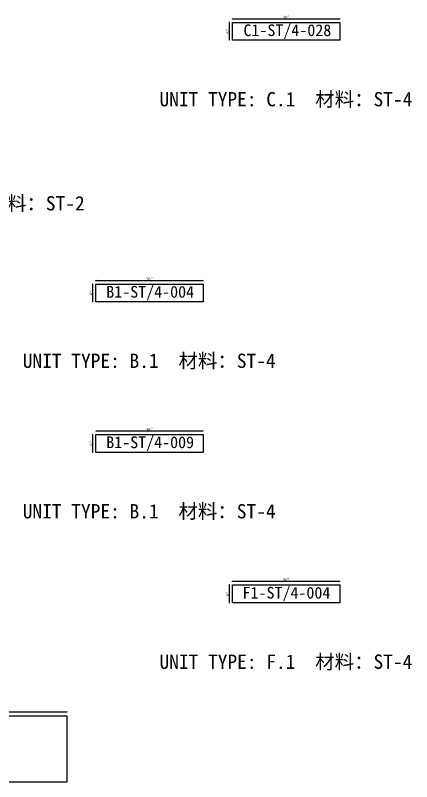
# Model space of a CAD drawing. Header units: millimetres. Extents: x -46962 to 137822, y -48342 to 2116.
# Drawn here: x 134385 to 137761, y -18557 to -12026 of the extents above; entities that cross this region are included whole.
import ezdxf
from ezdxf.enums import TextEntityAlignment as Align

# ---------------------------------------------------------------- set-up
doc = ezdxf.new("R2010")
doc.units = ezdxf.units.MM
doc.layers.add('COUNTERTOP_NUMBER', color=3, linetype='Continuous')
doc.layers.add('COUNTERTOPS', color=7, linetype='Continuous')
doc.styles.add('样式 1', font='')
doc.styles.get('样式 1').set_extended_font_data('NSimSun')
doc.dimstyles.new('副本 ISO-25', dxfattribs={"dimtxt": 25, "dimasz": 10, "dimexe": 1.5, "dimexo": 0.5, "dimtad": 1, "dimlfac": 0.03937, "dimlunit": 5, "dimtxsty": '样式 1', "dimblk": 'ARCHTICK', "dimcen": 2.5, "dimclrd": 256, "dimclrt": 1, "dimazin": 3, "dimtfac": 1, "dimtmove": 0, "dimatfit": 3, "dimfxlon": 1})

# ---------------------------------------------------------------- blocks, each defined once
blk = doc.blocks.new('_ArchTick')
at = {"color": 0, "linetype": 'ByBlock', "const_width": 0.15}
blk.add_lwpolyline([(-0.5, -0.5), (0.5, 0.5)], dxfattribs=at)
blk = doc.blocks.new('*D2136')
at = {"color": 0, "lineweight": -2, "transparency": 16777216}
for p, q in [((136234.6, -12056.2), (136234.6, -12053.7)), ((137149, -12056.2), (137149, -12053.7))]:
    blk.add_line(p, q, dxfattribs=at)
at = {"lineweight": -2, "transparency": 16777216}
blk.add_line((136234.6, -12055.2), (137149, -12055.2), dxfattribs=at)
at = {"layer": 'Defpoints', "color": 0, "transparency": 16777216}
for p in [(137149, -12055.2), (136234.6, -12086), (137149, -12086)]:
    blk.add_point(p, dxfattribs=at)
at = {"lineweight": -2, "transparency": 16777216, "xscale": 10, "yscale": 10, "zscale": 10, "rotation": 180}
blk.add_blockref('_ArchTick', (136234.6, -12055.2), dxfattribs=at)
at = {"lineweight": -2, "transparency": 16777216, "xscale": 10, "yscale": 10, "zscale": 10}
blk.add_blockref('_ArchTick', (137149, -12055.2), dxfattribs=at)
at = {"color": 1, "transparency": 16777216, "insert": (136691.8, -12042.1), "char_height": 25, "attachment_point": 5, "style": '样式 1'}
blk.add_mtext('\\A1;36"', dxfattribs=at)
blk = doc.blocks.new('*D2137')
at = {"color": 0, "lineweight": -2, "transparency": 16777216}
for p, q in [((136209.8, -12086), (136207.3, -12086)), ((136209.8, -12238.4), (136207.3, -12238.4))]:
    blk.add_line(p, q, dxfattribs=at)
at = {"lineweight": -2, "transparency": 16777216}
blk.add_line((136208.8, -12238.4), (136208.8, -12086), dxfattribs=at)
at = {"layer": 'Defpoints', "color": 0, "transparency": 16777216}
for p in [(136208.8, -12086), (136234.6, -12086), (136234.6, -12238.4)]:
    blk.add_point(p, dxfattribs=at)
at = {"lineweight": -2, "transparency": 16777216, "xscale": 10, "yscale": 10, "zscale": 10}
for p, rotation in [((136208.8, -12086), 90), ((136208.8, -12238.4), 270)]:
    blk.add_blockref('_ArchTick', p, dxfattribs=dict(at, rotation=rotation))
at = {"color": 1, "transparency": 16777216, "insert": (136195.7, -12162.2), "char_height": 25, "attachment_point": 5, "rotation": 90, "style": '样式 1'}
blk.add_mtext('\\A1;6"', dxfattribs=at)
blk = doc.blocks.new('*D1960')
at = {"color": 0, "lineweight": -2, "transparency": 16777216}
for p, q in [((135069.6, -14285.7), (135069.6, -14283.2)), ((135984, -14285.7), (135984, -14283.2))]:
    blk.add_line(p, q, dxfattribs=at)
at = {"lineweight": -2, "transparency": 16777216}
blk.add_line((135069.6, -14284.7), (135984, -14284.7), dxfattribs=at)
at = {"layer": 'Defpoints', "color": 0, "transparency": 16777216}
for p in [(135984, -14284.7), (135069.6, -14315.6), (135984, -14315.6)]:
    blk.add_point(p, dxfattribs=at)
at = {"lineweight": -2, "transparency": 16777216, "xscale": 10, "yscale": 10, "zscale": 10, "rotation": 180}
blk.add_blockref('_ArchTick', (135069.6, -14284.7), dxfattribs=at)
at = {"lineweight": -2, "transparency": 16777216, "xscale": 10, "yscale": 10, "zscale": 10}
blk.add_blockref('_ArchTick', (135984, -14284.7), dxfattribs=at)
at = {"color": 1, "transparency": 16777216, "insert": (135526.8, -14271.6), "char_height": 25, "attachment_point": 5, "style": '样式 1'}
blk.add_mtext('\\A1;36"', dxfattribs=at)
blk = doc.blocks.new('*D1961')
at = {"color": 0, "lineweight": -2, "transparency": 16777216}
for p, q in [((135044.8, -14315.6), (135042.3, -14315.6)), ((135044.8, -14468), (135042.3, -14468))]:
    blk.add_line(p, q, dxfattribs=at)
at = {"lineweight": -2, "transparency": 16777216}
blk.add_line((135043.8, -14468), (135043.8, -14315.6), dxfattribs=at)
at = {"layer": 'Defpoints', "color": 0, "transparency": 16777216}
for p in [(135043.8, -14315.6), (135069.6, -14315.6), (135069.6, -14468)]:
    blk.add_point(p, dxfattribs=at)
at = {"lineweight": -2, "transparency": 16777216, "xscale": 10, "yscale": 10, "zscale": 10}
for p, rotation in [((135043.8, -14315.6), 90), ((135043.8, -14468), 270)]:
    blk.add_blockref('_ArchTick', p, dxfattribs=dict(at, rotation=rotation))
at = {"color": 1, "transparency": 16777216, "insert": (135030.7, -14391.8), "char_height": 25, "attachment_point": 5, "rotation": 90, "style": '样式 1'}
blk.add_mtext('\\A1;6"', dxfattribs=at)
blk = doc.blocks.new('*D1705')
at = {"color": 0, "lineweight": -2, "transparency": 16777216}
for p, q in [((135069.6, -15568.1), (135069.6, -15565.6)), ((135984, -15568.1), (135984, -15565.6))]:
    blk.add_line(p, q, dxfattribs=at)
at = {"lineweight": -2, "transparency": 16777216}
blk.add_line((135069.6, -15567.1), (135984, -15567.1), dxfattribs=at)
at = {"layer": 'Defpoints', "color": 0, "transparency": 16777216}
for p in [(135069.6, -15598), (135984, -15567.1), (135984, -15598)]:
    blk.add_point(p, dxfattribs=at)
at = {"lineweight": -2, "transparency": 16777216, "xscale": 10, "yscale": 10, "zscale": 10, "rotation": 180}
blk.add_blockref('_ArchTick', (135069.6, -15567.1), dxfattribs=at)
at = {"lineweight": -2, "transparency": 16777216, "xscale": 10, "yscale": 10, "zscale": 10}
blk.add_blockref('_ArchTick', (135984, -15567.1), dxfattribs=at)
at = {"color": 1, "transparency": 16777216, "insert": (135526.8, -15554), "char_height": 25, "attachment_point": 5, "style": '样式 1'}
blk.add_mtext('\\A1;36"', dxfattribs=at)
blk = doc.blocks.new('*D1706')
at = {"color": 0, "lineweight": -2, "transparency": 16777216}
for p, q in [((135044.8, -15598), (135042.3, -15598)), ((135044.8, -15750.4), (135042.3, -15750.4))]:
    blk.add_line(p, q, dxfattribs=at)
at = {"lineweight": -2, "transparency": 16777216}
blk.add_line((135043.8, -15750.4), (135043.8, -15598), dxfattribs=at)
at = {"layer": 'Defpoints', "color": 0, "transparency": 16777216}
for p in [(135043.8, -15598), (135069.6, -15598), (135069.6, -15750.4)]:
    blk.add_point(p, dxfattribs=at)
at = {"lineweight": -2, "transparency": 16777216, "xscale": 10, "yscale": 10, "zscale": 10}
for p, rotation in [((135043.8, -15598), 90), ((135043.8, -15750.4), 270)]:
    blk.add_blockref('_ArchTick', p, dxfattribs=dict(at, rotation=rotation))
at = {"color": 1, "transparency": 16777216, "insert": (135030.7, -15674.2), "char_height": 25, "attachment_point": 5, "rotation": 90, "style": '样式 1'}
blk.add_mtext('\\A1;6"', dxfattribs=at)
blk = doc.blocks.new('*D2040')
at = {"color": 0, "lineweight": -2, "transparency": 16777216}
for p, q in [((132977.9, -17962.8), (132977.9, -17960.3)), ((134825.7, -17962.8), (134825.7, -17960.3))]:
    blk.add_line(p, q, dxfattribs=at)
at = {"lineweight": -2, "transparency": 16777216}
blk.add_line((132977.9, -17961.8), (134825.7, -17961.8), dxfattribs=at)
at = {"layer": 'Defpoints', "color": 0, "transparency": 16777216}
for p in [(132977.9, -17998.2), (134825.7, -17961.8), (134825.7, -17998.2)]:
    blk.add_point(p, dxfattribs=at)
at = {"lineweight": -2, "transparency": 16777216, "xscale": 10, "yscale": 10, "zscale": 10, "rotation": 180}
blk.add_blockref('_ArchTick', (132977.9, -17961.8), dxfattribs=at)
at = {"lineweight": -2, "transparency": 16777216, "xscale": 10, "yscale": 10, "zscale": 10}
blk.add_blockref('_ArchTick', (134825.7, -17961.8), dxfattribs=at)
at = {"color": 1, "transparency": 16777216, "insert": (133901.8, -17932.7), "char_height": 25, "attachment_point": 5, "style": '样式 1'}
blk.add_mtext('\\A1;72{\\H1x;\\S3/4;}"', dxfattribs=at)
blk = doc.blocks.new('*D2042')
at = {"color": 0, "lineweight": -2, "transparency": 16777216}
for p, q in [((136234.6, -16850.5), (136234.6, -16848)), ((137149, -16850.5), (137149, -16848))]:
    blk.add_line(p, q, dxfattribs=at)
at = {"lineweight": -2, "transparency": 16777216}
blk.add_line((136234.6, -16849.5), (137149, -16849.5), dxfattribs=at)
at = {"layer": 'Defpoints', "color": 0, "transparency": 16777216}
for p in [(137149, -16849.5), (136234.6, -16880.4), (137149, -16880.4)]:
    blk.add_point(p, dxfattribs=at)
at = {"lineweight": -2, "transparency": 16777216, "xscale": 10, "yscale": 10, "zscale": 10, "rotation": 180}
blk.add_blockref('_ArchTick', (136234.6, -16849.5), dxfattribs=at)
at = {"lineweight": -2, "transparency": 16777216, "xscale": 10, "yscale": 10, "zscale": 10}
blk.add_blockref('_ArchTick', (137149, -16849.5), dxfattribs=at)
at = {"color": 1, "transparency": 16777216, "insert": (136691.8, -16836.4), "char_height": 25, "attachment_point": 5, "style": '样式 1'}
blk.add_mtext('\\A1;36"', dxfattribs=at)
blk = doc.blocks.new('*D2043')
at = {"color": 0, "lineweight": -2, "transparency": 16777216}
for p, q in [((136209.8, -16880.4), (136207.3, -16880.4)), ((136209.8, -17032.8), (136207.3, -17032.8))]:
    blk.add_line(p, q, dxfattribs=at)
at = {"lineweight": -2, "transparency": 16777216}
blk.add_line((136208.8, -17032.8), (136208.8, -16880.4), dxfattribs=at)
at = {"layer": 'Defpoints', "color": 0, "transparency": 16777216}
for p in [(136208.8, -16880.4), (136234.6, -16880.4), (136234.6, -17032.8)]:
    blk.add_point(p, dxfattribs=at)
at = {"lineweight": -2, "transparency": 16777216, "xscale": 10, "yscale": 10, "zscale": 10}
for p, rotation in [((136208.8, -16880.4), 90), ((136208.8, -17032.8), 270)]:
    blk.add_blockref('_ArchTick', p, dxfattribs=dict(at, rotation=rotation))
at = {"color": 1, "transparency": 16777216, "insert": (136195.7, -16956.6), "char_height": 25, "attachment_point": 5, "rotation": 90, "style": '样式 1'}
blk.add_mtext('\\A1;6"', dxfattribs=at)

msp = doc.modelspace()

# ---------------------------------------------------------------- linework, layer by layer
at = {"layer": 'COUNTERTOPS'}
for points in [[(136234.623, -12086.017), (137149.023, -12086.017), (137149.023, -12238.417), (136234.623, -12238.417)], [(135069.616, -14315.584), (135984.016, -14315.584), (135984.016, -14467.984), (135069.616, -14467.984)], [(135069.616, -15597.982), (135984.016, -15597.982), (135984.016, -15750.382), (135069.616, -15750.382)], [(136234.623, -16880.38), (137149.023, -16880.38), (137149.023, -17032.78), (136234.623, -17032.78)], [(134825.7, -17998.247), (132977.85, -17998.247), (132977.85, -18557.047), (134825.7, -18557.047)]]:
    msp.add_lwpolyline(points, close=True, dxfattribs=at)

# ---------------------------------------------------------------- texts
at = {"style": '样式 1'}
for s, p in [('材料：ST-4', (136939.213, -12801.174)), ('UNIT TYPE: C.1', (135612.932, -12801.174)), ('材料：ST-2', (134147.338, -13688.353)), ('材料：ST-4', (135774.206, -15030.741)), ('UNIT TYPE: B.1', (134447.925, -15030.741)), ('UNIT TYPE: B.1', (134447.925, -16313.139)), ('材料：ST-4', (135774.206, -16313.139)), ('UNIT TYPE: F.1', (135612.932, -17595.537)), ('材料：ST-4', (136939.213, -17595.537))]:
    msp.add_text(s, height=121.5865, dxfattribs=at).set_placement(p)
at = {"layer": 'COUNTERTOP_NUMBER', "color": 3, "style": '样式 1'}
for s, p in [('C1-ST/4-028', (136702.487, -12152.586)), ('B1-ST/4-004', (135533.625, -14382.154)), ('B1-ST/4-009', (135533.625, -15664.551)), ('F1-ST/4-004', (136694.71, -16946.949))]:
    msp.add_text(s, height=100, dxfattribs=at).set_placement(p, align=Align.MIDDLE_CENTER)

# ---------------------------------------------------------------- dimensions: what is measured, and where the dimension line sits
for base, p1, p2, picture, middle in [((136208.788, -12086.017), (136234.623, -12238.417), (136234.623, -12086.017), '*D2137', (136195.663, -12162.217)), ((135043.781, -14315.584), (135069.616, -14467.984), (135069.616, -14315.584), '*D1961', (135030.656, -14391.784)), ((135043.781, -15597.982), (135069.616, -15750.382), (135069.616, -15597.982), '*D1706', (135030.656, -15674.182)), ((136208.788, -16880.38), (136234.623, -17032.78), (136234.623, -16880.38), '*D2043', (136195.663, -16956.58))]:
    dim = msp.add_linear_dim(base=base, p1=p1, p2=p2, angle=90, dimstyle='副本 ISO-25')
    dim.commit()
    dim.dimension.update_dxf_attribs({"geometry": picture, "text_midpoint": middle})
for base, p1, p2, picture, middle in [((137149.023, -12055.181), (136234.623, -12086.017), (137149.023, -12086.017), '*D2136', (136691.823, -12042.056)), ((135984.016, -14284.749), (135069.616, -14315.584), (135984.016, -14315.584), '*D1960', (135526.816, -14271.624)), ((135984.016, -15567.146), (135069.616, -15597.982), (135984.016, -15597.982), '*D1705', (135526.816, -15554.021)), ((137149.023, -16849.544), (136234.623, -16880.38), (137149.023, -16880.38), '*D2042', (136691.823, -16836.419)), ((134825.7, -17961.787), (132977.85, -17998.247), (134825.7, -17998.247), '*D2040', (133901.775, -17932.693))]:
    dim = msp.add_linear_dim(base=base, p1=p1, p2=p2, dimstyle='副本 ISO-25')
    dim.commit()
    dim.dimension.update_dxf_attribs({"geometry": picture, "text_midpoint": middle})

doc.saveas('drawing.dxf')
